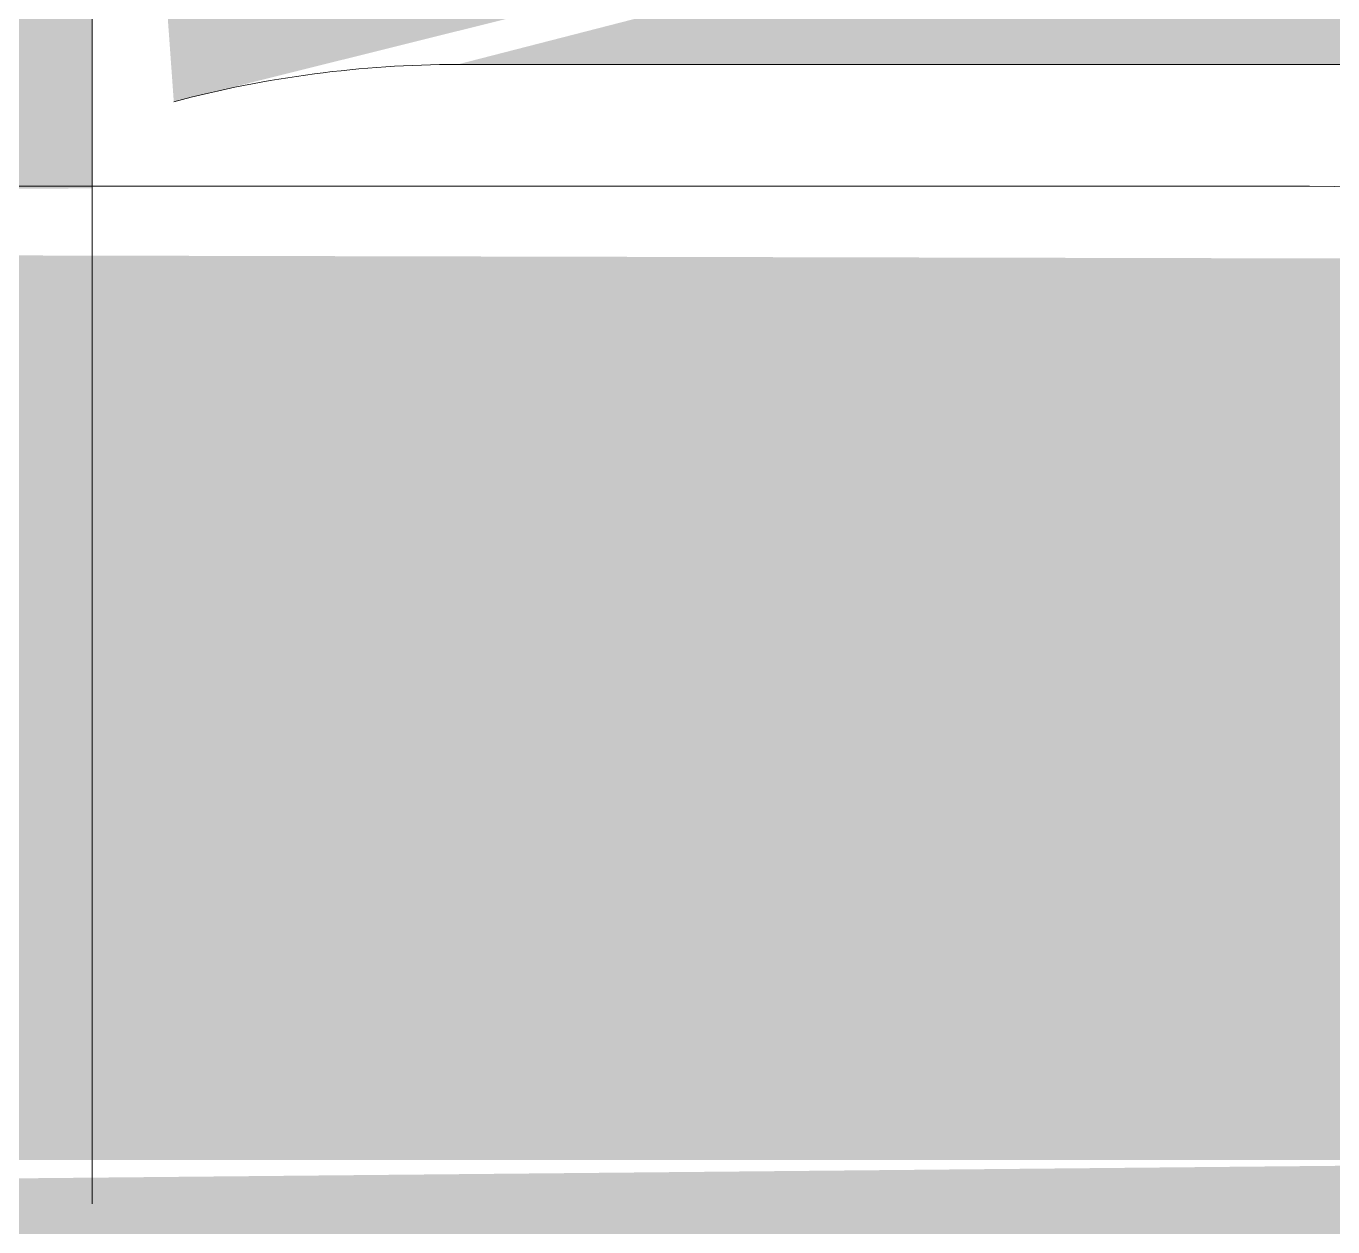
# Model space of a CAD drawing. Header units: inches. Extents: x -54868 to -186, y -265 to 853.
# Drawn here: x -16343.4082 to -16343.0728, y 224.9828 to 225.2911 of the extents above; entities that cross this region are included whole.
import ezdxf

# ---------------------------------------------------------------- set-up
doc = ezdxf.new("R2010")
doc.units = ezdxf.units.IN
doc.header["$MEASUREMENT"] = 0
doc.layers.add('Q-SPCQ', color=91, linetype='Continuous', lineweight=9)

# ---------------------------------------------------------------- blocks, each defined once
blk = doc.blocks.new('Basketball_Backstop-Performance_Sports_Systems-3103-Ceiling_Hung - 27_-0_ to 27_-11 7_8_-V114-Section 1')
at = {"layer": 'Q-SPCQ'}
h = blk.add_hatch(color=256, dxfattribs=at)
h.paths.add_polyline_path([(21721.88807, 157.5625), (21723.92781, 157.5625), (21723.92781, 160.1875), (21720.84203, 160.1875), (21720.85831, 157.5625), (21721.71565, 157.5625)], flags=0)
h.paths.add_polyline_path([(21727.27385, 157.5625), (21727.25757, 160.1875), (21724.17781, 160.1875), (21724.17781, 157.5625), (21727.25757, 157.5625)], flags=0)
h.paths.add_polyline_path([(21727.29054, 164.3125), (21727.37044, 164.3125), (21727.33183, 224.79704), (21726.30202, 224.75049), (21724.20906, 224.75009), (21724.27378, 213.05568), (21724.55281, 213.05568), (21724.55281, 211.9191), (21724.42781, 211.9191), (21724.42781, 211.69423), (21724.55281, 211.64147), (21724.55281, 210.62056), (21724.99031, 210.62056), (21724.99031, 210.42454), (21725.11531, 210.35984), (21725.11531, 209.94158), (21724.99031, 209.94158), (21724.91528, 209.74556), (21724.55281, 209.74556), (21724.53787, 208.57418), (21724.42781, 208.57418), (21724.35818, 208.55926), (21724.24031, 208.55926), (21724.3084, 164.3125), (21727.27385, 164.3125)], flags=0)
h.paths.add_polyline_path([(21723.86531, 208.88402), (21723.92781, 209.06868), (21723.86531, 209.06868)], flags=0)
h.paths.add_polyline_path([(21723.45107, 164.3125), (21723.92781, 164.3125), (21723.86531, 208.55926), (21723.74031, 208.55926), (21723.67781, 208.57418), (21723.55281, 208.57418), (21723.55281, 209.69509), (21723.11531, 209.69509), (21723.11531, 209.94158), (21722.99031, 210.00629), (21722.99031, 210.42454), (21723.11531, 210.42454), (21723.2006, 210.67103), (21723.55281, 210.67103), (21723.55281, 211.69423), (21723.67781, 211.69423), (21723.67781, 211.9191), (21723.55281, 211.9191), (21723.55281, 213.05568), (21723.86531, 213.05568), (21723.89656, 224.75871), (21722.40169, 224.75536), (21720.74544, 224.75115), (21720.77842, 164.3125), (21723.2006, 164.3125)], flags=0)
h.paths.add_polyline_path([(21723.69012, 210.42454), (21723.74031, 210.42454), (21723.67781, 210.42454)], flags=0)
h.paths.add_polyline_path([(21724.36531, 210.42454), (21724.42781, 210.42454), (21724.36531, 210.55372)], flags=0)
h.paths.add_polyline_path([(21723.86531, 210.93306), (21723.89656, 210.9441), (21723.86531, 210.9441)], flags=0)
h.paths.add_polyline_path([(21724.49475, 213.76593), (21724.27378, 213.83065), (21724.46277, 213.93303)], flags=0)
h.paths.add_polyline_path([(21723.86531, 277.45096), (21723.89656, 277.63562), (21723.86531, 277.63562)], flags=0)
h.paths.add_polyline_path([(21721.68477, 225.1873), (21722.16882, 225.23918), (21723.89656, 225.24991), (21723.86531, 277.1262), (21723.74031, 277.14112), (21723.67781, 277.14112), (21723.55281, 277.14112), (21723.55281, 278.26203), (21723.11531, 278.26203), (21723.11531, 278.50852), (21722.99031, 278.57322), (21722.99031, 278.99148), (21723.11531, 278.99148), (21723.2006, 279.23797), (21723.55281, 279.23797), (21723.55281, 280.44953), (21723.11531, 280.44953), (21723.11531, 280.69602), (21722.99031, 280.76072), (21722.99031, 281.17898), (21723.11531, 281.17898), (21723.11531, 281.375), (21720.74544, 281.375), (21720.82, 225.24521), (21721.60498, 225.19524)], flags=0)
h.paths.add_polyline_path([(21725.54033, 225.18889), (21725.71419, 225.24464), (21727.37044, 225.24943), (21727.37044, 281.375), (21724.99031, 281.375), (21724.99031, 281.17898), (21725.11531, 281.11428), (21725.11531, 280.69602), (21724.99031, 280.68491), (21724.91039, 280.43232), (21724.55281, 280.43232), (21724.55281, 279.1875), (21724.99031, 279.1875), (21724.99031, 278.99148), (21725.11531, 278.92678), (21725.11531, 278.50852), (21724.99031, 278.50852), (21724.91528, 278.3125), (21724.55281, 278.3125), (21724.55281, 277.14112), (21724.42781, 277.14112), (21724.36531, 277.1262), (21724.24031, 277.1262), (21724.20906, 225.24247), (21725.44278, 225.19218)], flags=0)
h.paths.add_polyline_path([(21723.14635, 225.2001), (21722.75275, 225.23074), (21722.92924, 225.20241)], flags=0)
h.paths.add_polyline_path([(21724.36531, 278.99148), (21724.42781, 278.99148), (21724.36531, 279.12065)], flags=0)
h.paths.add_polyline_path([(21723.86531, 279.5), (21723.90188, 279.57908), (21723.86531, 279.51104)], flags=0)
h = blk.add_hatch(color=256, dxfattribs=at)
h.paths.add_polyline_path([(21719.55794, 224.4375), (21720.74544, 224.48159), (21720.72448, 224.72833)], flags=0)
h.paths.add_polyline_path([(21719.55794, 224.4375), (21720.65169, 224.71875), (21720.21419, 224.71875)], flags=0)
h.paths.add_polyline_path([(21719.55794, 224.4375), (21720.07357, 224.75643), (21719.94252, 224.92721), (21719.97062, 225.14062), (21720.1414, 225.27167), (21719.55794, 225.5625)], flags=0)
h.paths.add_polyline_path([(21728.55794, 225.5625), (21727.37044, 225.5625), (21727.3914, 225.27167)], flags=0)
h.paths.add_polyline_path([(21728.55794, 224.4375), (21728.55794, 225.5625), (21728.04232, 225.24357), (21728.17336, 225.07279), (21728.14526, 224.85937), (21727.97448, 224.72833)], flags=0)
h.paths.add_polyline_path([(21728.55794, 224.4375), (21727.90169, 224.71875), (21727.46419, 224.71875)], flags=0)
h.paths.add_polyline_path([(21727.37044, 224.4375), (21728.55794, 224.4375), (21727.37044, 224.72756)], flags=0)
h.paths.add_polyline_path([(21719.55794, 225.5625), (21720.21419, 225.28125), (21720.65169, 225.28125)], flags=0)
h.paths.add_polyline_path([(21720.74544, 225.26299), (21720.74544, 225.5625), (21719.55794, 225.5625), (21720.72448, 225.27167)], flags=0)
h.paths.add_polyline_path([(21727.46419, 225.28125), (21727.90169, 225.28125), (21728.55794, 225.5625)], flags=0)
h = blk.add_hatch(color=256, dxfattribs=at)
h.paths.add_polyline_path([(21727.69925, 225), (21727.84656, 225), (21727.70455, 225.23142), (21726.73653, 225.23363), (21724.20906, 225.24247), (21724.20906, 225), (21727.46602, 225)], flags=0)
h.paths.add_polyline_path([(21721.60498, 225), (21723.89656, 225.03542), (21723.89656, 225.24865), (21720.30794, 225.21651), (21720.26933, 225), (21721.08952, 225)], flags=0)
h = blk.add_hatch(color=256, dxfattribs=at)
h.paths.add_polyline_path([(21726.24764, 224.75043), (21727.69794, 224.77038), (21727.84656, 225), (21724.20906, 224.96539), (21724.20906, 224.7514), (21725.20685, 224.76004)], flags=0)
h.paths.add_polyline_path([(21721.86825, 224.75043), (21723.89656, 224.79843), (21723.89656, 225), (21720.26933, 225), (21720.41794, 224.77038), (21720.62931, 224.8171), (21721.82138, 224.75048)], flags=0)
h.paths.add_polyline_path([(21725.20685, 224.76004), (21724.94339, 224.79721), (21725.69389, 224.79294)], flags=0)
for p, q in [((21727.37044, 224.98872), (21727.37044, 281.375)), ((21727.46419, 225.28125), (21727.90169, 225.28125))]:
    blk.add_line(p, q, dxfattribs=at)
at = {"layer": 'Q-SPCQ', "flags": 128}
blk.add_lwpolyline([(21727.68294, 225.25), (21727.68004, 225.25), (21727.67135, 225.25), (21727.65687, 225.25), (21727.63664, 225.25), (21727.61068, 225.25), (21727.57904, 225.25), (21727.54177, 225.25), (21727.49892, 225.25), (21727.45057, 225.25), (21727.39679, 225.25), (21727.33767, 225.25), (21727.2733, 225.25), (21727.20379, 225.25), (21727.12924, 225.25), (21727.04978, 225.25), (21726.96554, 225.25), (21726.87664, 225.25), (21726.78324, 225.25), (21726.68547, 225.25)], dxfattribs=at)
at = {"layer": 'Q-SPCQ'}
for centre, radius, start, end in [((21727.46419, 225), 0.28125, 90, 105), ((21727.68294, 225), 0.25, 270, 90)]:
    blk.add_arc(centre, radius, start, end, dxfattribs=at)

msp = doc.modelspace()

# ---------------------------------------------------------------- block references
at = {"layer": 'Q-SPCQ'}
msp.add_blockref('Basketball_Backstop-Performance_Sports_Systems-3103-Ceiling_Hung - 27_-0_ to 27_-11 7_8_-V114-Section 1', (-38070.76169, 0), dxfattribs=at)

doc.saveas('drawing.dxf')
